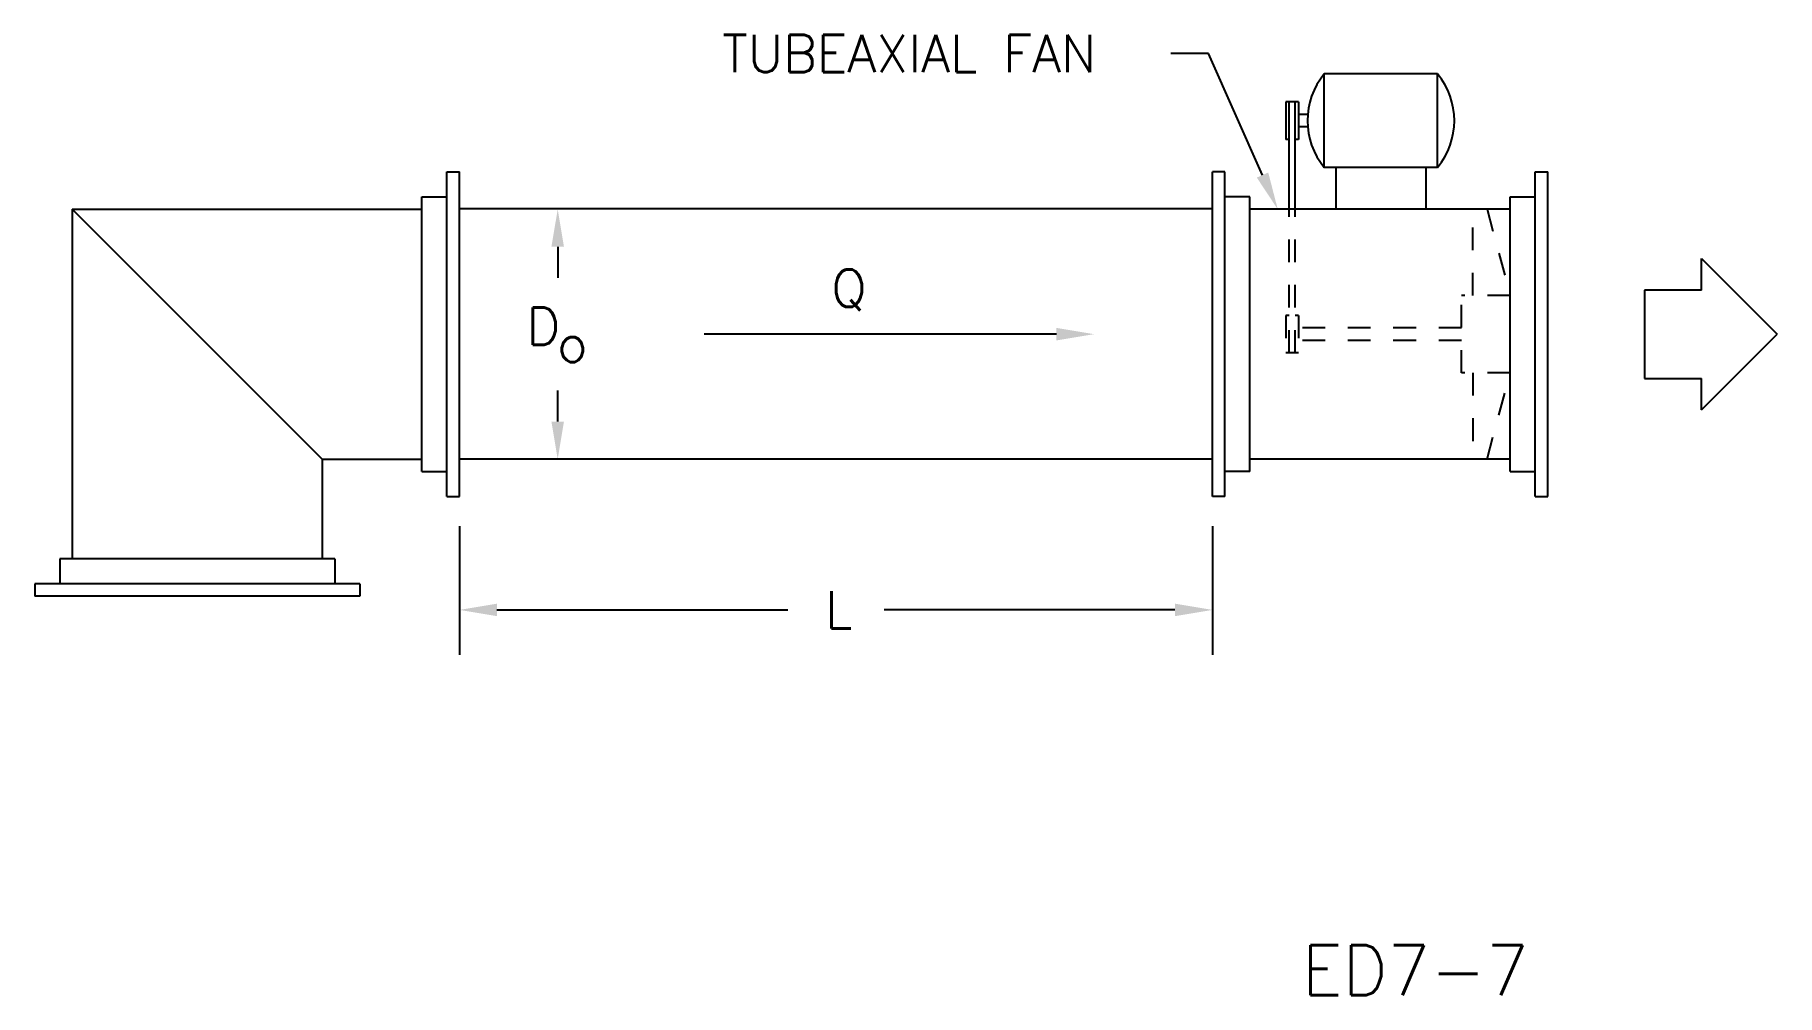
# Model space of a CAD drawing. Extents: x 1.83 to 9.5, y 1.92 to 6.15.
import ezdxf

# ---------------------------------------------------------------- set-up
doc = ezdxf.new("R2010")
doc.units = 0
doc.header["$LTSCALE"] = 0.25
doc.header["$MEASUREMENT"] = 0
doc.linetypes.add('DOT', pattern=[0.25, 0, -0.25])
doc.layers.get('0').update_dxf_attribs({"linetype": 'CONTINUOUS'})
doc.layers.add('NUMBER', color=7, linetype='CONTINUOUS')
doc.styles.add('ROMANS', font='romans')

msp = doc.modelspace()

# ---------------------------------------------------------------- linework, layer by layer
for p, q in [((6.9956, 6.0664), (6.8306, 6.0664)), ((7.2337, 5.5313), (6.9956, 6.0664)), ((8.0039, 5.977), (7.5058, 5.977)), ((7.5058, 5.5645), (7.5058, 5.977)), ((8.0039, 5.5645), (8.0039, 5.977)), ((7.3918, 5.8532), (7.3368, 5.8532)), ((7.3368, 5.8532), (7.3368, 5.6882)), ((7.3505, 5.3806), (7.3505, 5.8532)), ((7.378, 5.3806), (7.378, 5.8532)), ((7.3918, 5.8532), (7.3918, 5.6882)), ((7.4326, 5.7982), (7.3918, 5.7982)), ((7.3505, 5.6882), (7.3368, 5.6882)), ((7.3918, 5.6882), (7.378, 5.6882)), ((7.4326, 5.7432), (7.3918, 5.7432)), ((3.6435, 4.1156), (3.6435, 5.5456)), ((3.6435, 5.5456), (3.6985, 5.5456)), ((3.6985, 4.1156), (3.6985, 5.5456)), ((7.0682, 5.5456), (7.0132, 5.5456)), ((7.0132, 4.1156), (7.0132, 5.5456)), ((7.0682, 4.1156), (7.0682, 5.5456)), ((8.0039, 5.5645), (7.5058, 5.5645)), ((7.5564, 5.5645), (7.5564, 5.3806)), ((7.9532, 5.5645), (7.9532, 5.3806)), ((8.4341, 4.1156), (8.4341, 5.5456)), ((8.4341, 5.5456), (8.4891, 5.5456)), ((8.4891, 4.1156), (8.4891, 5.5456)), ((1.9946, 5.3806), (3.5335, 5.3806)), ((1.9946, 5.3806), (1.9946, 3.8417)), ((3.0946, 4.2806), (1.9946, 5.3806)), ((3.5335, 4.2256), (3.5335, 5.4356)), ((3.5335, 5.4356), (3.6435, 5.4356)), ((7.0132, 5.3824), (3.6985, 5.3824)), ((7.1782, 5.4356), (7.0682, 5.4356)), ((7.1782, 4.2256), (7.1782, 5.4356)), ((8.3241, 5.3806), (7.1782, 5.3806)), ((8.3241, 4.2256), (8.3241, 5.4356)), ((8.3241, 5.4356), (8.4341, 5.4356)), ((4.1312, 5.2156), (4.1312, 5.0781)), ((9.1664, 5.1633), (9.4991, 4.8306)), ((9.1664, 5.0251), (9.1664, 5.1633)), ((8.9154, 5.0251), (8.9154, 4.636)), ((9.1664, 5.0251), (8.9154, 5.0251)), ((6.3268, 4.8306), (4.7752, 4.8306)), ((9.1664, 4.4979), (9.4991, 4.8306)), ((8.9154, 4.636), (9.1664, 4.636)), ((9.1664, 4.4979), (9.1664, 4.636)), ((4.1312, 4.4456), (4.1312, 4.5831)), ((3.0946, 4.2806), (3.5335, 4.2806)), ((3.0946, 4.2806), (3.0946, 3.8417)), ((3.5335, 4.2256), (3.6435, 4.2256)), ((7.0132, 4.2808), (3.6985, 4.2808)), ((7.1782, 4.2256), (7.0682, 4.2256)), ((8.3241, 4.2806), (7.1782, 4.2806)), ((8.3241, 4.2256), (8.4341, 4.2256)), ((3.6435, 4.1156), (3.6985, 4.1156)), ((7.0682, 4.1156), (7.0132, 4.1156)), ((8.4341, 4.1156), (8.4891, 4.1156)), ((3.6985, 3.9853), (3.6985, 3.4183)), ((7.0132, 3.9853), (7.0132, 3.4183)), ((1.9396, 3.8417), (1.9396, 3.7317)), ((3.1496, 3.8417), (1.9396, 3.8417)), ((3.1496, 3.8417), (3.1496, 3.7317)), ((1.8296, 3.7317), (1.8296, 3.6767)), ((3.2596, 3.7317), (1.8296, 3.7317)), ((3.2596, 3.7317), (3.2596, 3.6767)), ((3.2596, 3.6767), (1.8296, 3.6767)), ((3.8635, 3.6163), (5.1437, 3.6163)), ((6.8482, 3.6163), (5.568, 3.6163))]:
    msp.add_line(p, q)
at = {"linetype": 'DOT'}
for p, q in [((7.3505, 4.7481), (7.3505, 5.3806)), ((7.378, 4.7481), (7.378, 5.3806)), ((8.1589, 5.0011), (8.1589, 5.3806)), ((8.2219, 5.3806), (8.3241, 5.0011)), ((8.3241, 5.0011), (8.1094, 5.0011)), ((8.1094, 4.6601), (8.1094, 5.0011)), ((7.3368, 4.9131), (7.3368, 4.7481)), ((7.3505, 4.9131), (7.3368, 4.9131)), ((7.3918, 4.9131), (7.378, 4.9131)), ((7.3918, 4.9131), (7.3918, 4.7481)), ((8.1094, 4.8581), (7.3918, 4.8581)), ((8.1094, 4.8031), (7.3918, 4.8031)), ((7.3918, 4.7481), (7.3368, 4.7481)), ((8.3241, 4.6601), (8.1094, 4.6601)), ((8.1589, 4.6601), (8.1589, 4.2806)), ((8.2219, 4.2806), (8.3241, 4.6601))]:
    msp.add_line(p, q, dxfattribs=at)
for start, end in [(140.37165, 219.62835), (320.37165, 39.62835)]:
    msp.add_arc((7.7548, 5.7707), 0.3234, start, end)
for points in [[(7.2086, 5.5202), (7.2589, 5.5425), (7.3008, 5.3806)], [(4.1587, 5.2156), (4.1037, 5.2156), (4.1312, 5.3806)], [(6.3268, 4.8581), (6.3268, 4.8031), (6.4918, 4.8306)], [(4.1587, 4.4456), (4.1037, 4.4456), (4.1312, 4.2806)], [(3.8635, 3.5888), (3.8635, 3.6438), (3.6985, 3.6163)], [(6.8482, 3.5888), (6.8482, 3.6438), (7.0132, 3.6163)]]:
    msp.add_solid(points)

# ---------------------------------------------------------------- texts
at = {"style": 'ROMANS'}
for s, p in [('TUBEAXIAL FAN', (4.8548, 5.9839)), ('Q', (5.3352, 4.9506)), ('D', (3.9936, 4.7831)), ('o', (4.1289, 4.7079)), ('L', (5.3087, 3.5338))]:
    msp.add_text(s, height=0.165, dxfattribs=at).set_placement(p)
at = {"layer": 'NUMBER', "style": 'ROMANS'}
msp.add_text('ED7-7', height=0.22, dxfattribs=at).set_placement((7.4066, 1.9197))

doc.saveas('drawing.dxf')
